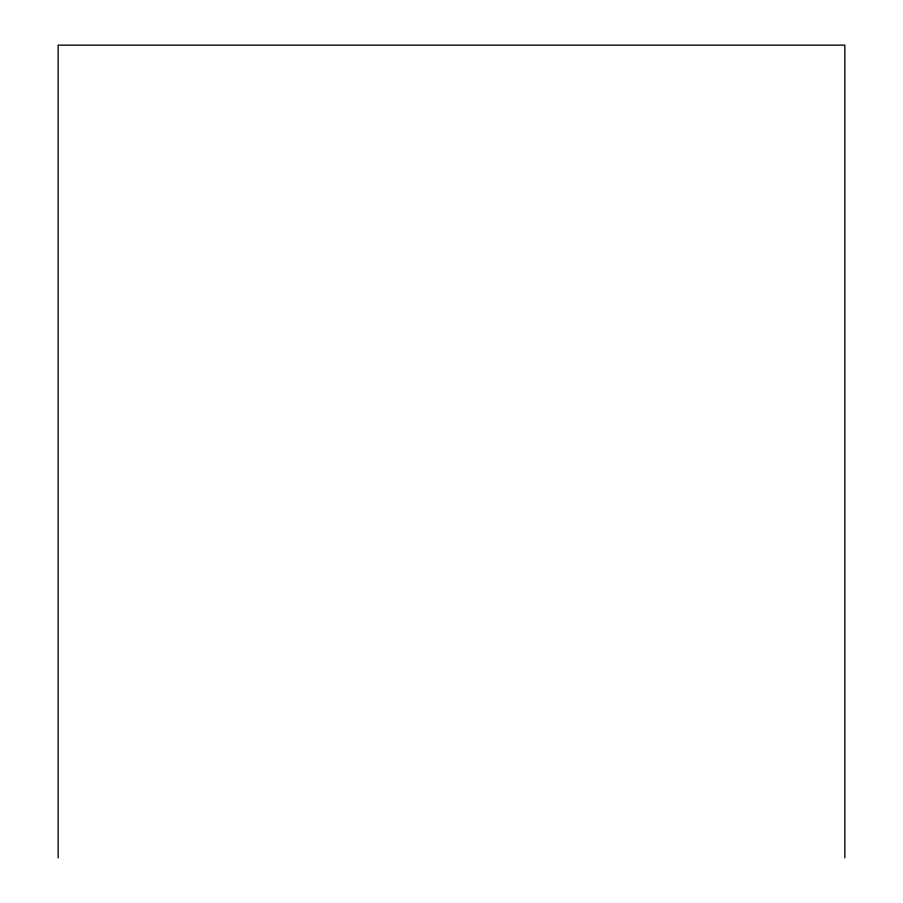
<?xml version="1.0" encoding="UTF-8"?>
<svg xmlns="http://www.w3.org/2000/svg" width="903" height="903" viewBox="0 0 903 903"><rect width="100%" height="100%" fill="white"/><g stroke="black" fill="none" stroke-linecap="round" stroke-linejoin="round"><path stroke-width="1.35" d="M844.847 857.85L844.847 45.15L58.153 45.15L58.153 857.85"/></g></svg>
